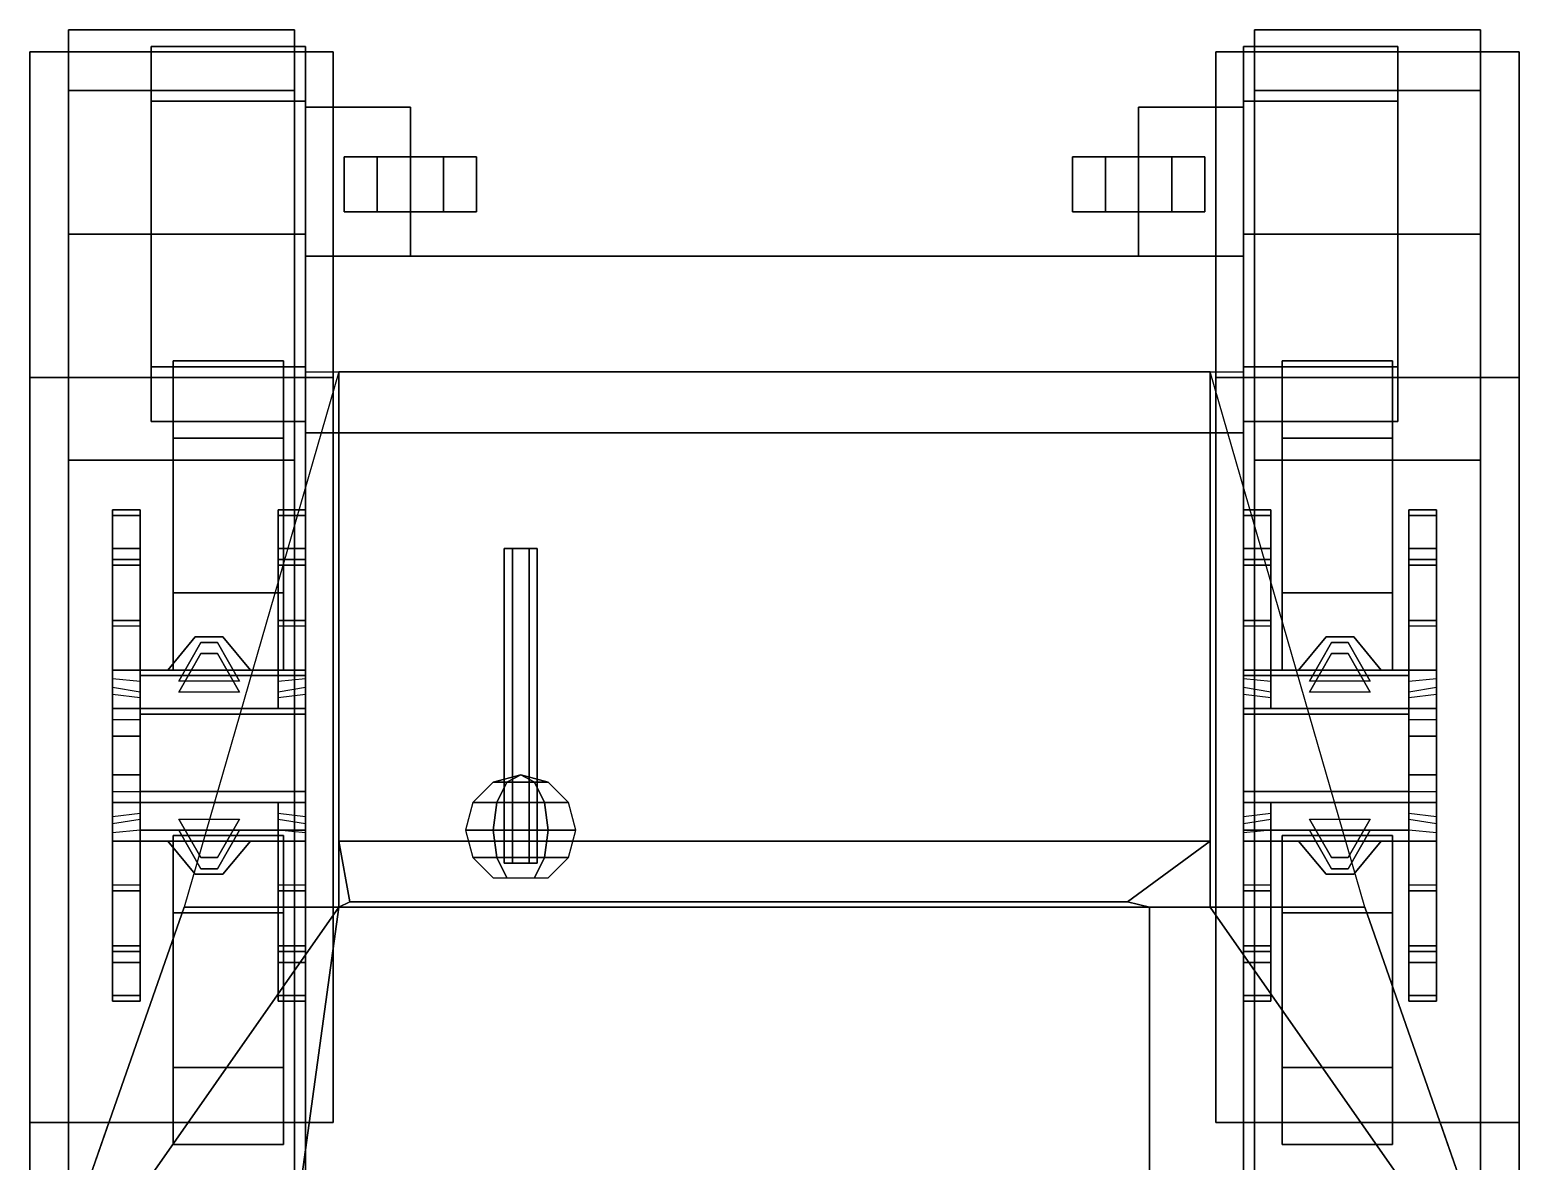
# Model space of a CAD drawing. Header units: millimetres. Extents: x -1.35 to 5, y -3.04 to 2.79.
# Drawn here: x -1.35 to 1.35, y 0.74 to 2.79 of the extents above; entities that cross this region are included whole.
import ezdxf

# ---------------------------------------------------------------- set-up
doc = ezdxf.new("R2010")
doc.units = ezdxf.units.MM
for name, color, linetype in [('mg', 1, 'Continuous'), ('mudguards', 6, 'Continuous'), ('sleeve', 5, 'Continuous'), ('suspension', 5, 'Continuous'), ('tracks', 3, 'Continuous'), ('wheels', 2, 'Continuous')]:
    doc.layers.add(name, color=color, linetype=linetype)

msp = doc.modelspace()

# ---------------------------------------------------------------- linework, layer by layer
for points in [[(-0.66, 2.65, 0.87), (-0.66, 2.65, 0.68), (-0.85, 2.65, 0.68), (-0.85, 2.65, 0.87)], [(-0.85, 2.65, 0.68), (-0.85, 2.38, 0.59), (-0.85, 2.38, 1.04), (-0.85, 2.65, 0.87)], [(-0.66, 2.65, 0.68), (-0.66, 2.38, 0.59), (-0.85, 2.38, 0.59), (-0.85, 2.65, 0.68)], [(-0.85, 2.65, 0.87), (-0.85, 2.38, 1.04), (-0.66, 2.38, 1.04), (-0.66, 2.65, 0.87)], [(-0.66, 2.38, 1.04), (-0.66, 2.38, 0.59), (-0.66, 2.65, 0.68), (-0.66, 2.65, 0.87)], [(0.85, 2.65, 0.87), (0.85, 2.65, 0.68), (0.66, 2.65, 0.68), (0.66, 2.65, 0.87)], [(0.85, 2.65, 0.68), (0.85, 2.38, 0.59), (0.66, 2.38, 0.59), (0.66, 2.65, 0.68)], [(0.66, 2.65, 0.87), (0.66, 2.38, 1.04), (0.85, 2.38, 1.04), (0.85, 2.65, 0.87)], [(0.66, 2.65, 0.68), (0.66, 2.38, 0.59), (0.66, 2.38, 1.04), (0.66, 2.65, 0.87)], [(0.85, 2.38, 1.04), (0.85, 2.38, 0.59), (0.85, 2.65, 0.68), (0.85, 2.65, 0.87)], [(-0.6, 2.56, 0.9861), (-0.72, 2.56, 0.9861), (-0.78, 2.56, 1.09), (-0.54, 2.56, 1.09)], [(-0.78, 2.56, 1.09), (-0.72, 2.56, 0.9861), (-0.72, 2.46, 0.9861), (-0.78, 2.46, 1.09)], [(-0.54, 2.56, 1.09), (-0.78, 2.56, 1.09), (-0.72, 2.56, 1.1939), (-0.6, 2.56, 1.1939)], [(-0.72, 2.56, 1.1939), (-0.78, 2.56, 1.09), (-0.78, 2.46, 1.09), (-0.72, 2.46, 1.1939)], [(-0.72, 2.56, 0.9861), (-0.6, 2.56, 0.9861), (-0.6, 2.46, 0.9861), (-0.72, 2.46, 0.9861)], [(-0.6, 2.56, 1.1939), (-0.72, 2.56, 1.1939), (-0.72, 2.46, 1.1939), (-0.6, 2.46, 1.1939)], [(-0.6, 2.56, 0.9861), (-0.54, 2.56, 1.09), (-0.54, 2.46, 1.09), (-0.6, 2.46, 0.9861)], [(-0.54, 2.56, 1.09), (-0.6, 2.56, 1.1939), (-0.6, 2.46, 1.1939), (-0.54, 2.46, 1.09)], [(0.6, 2.56, 1.1939), (0.54, 2.56, 1.09), (0.54, 2.46, 1.09), (0.6, 2.46, 1.1939)], [(0.54, 2.56, 1.09), (0.6, 2.56, 0.9861), (0.6, 2.46, 0.9861), (0.54, 2.46, 1.09)], [(0.78, 2.56, 1.09), (0.54, 2.56, 1.09), (0.6, 2.56, 1.1939), (0.72, 2.56, 1.1939)], [(0.72, 2.56, 0.9861), (0.6, 2.56, 0.9861), (0.54, 2.56, 1.09), (0.78, 2.56, 1.09)], [(0.72, 2.56, 1.1939), (0.6, 2.56, 1.1939), (0.6, 2.46, 1.1939), (0.72, 2.46, 1.1939)], [(0.6, 2.56, 0.9861), (0.72, 2.56, 0.9861), (0.72, 2.46, 0.9861), (0.6, 2.46, 0.9861)], [(0.78, 2.56, 1.09), (0.72, 2.56, 1.1939), (0.72, 2.46, 1.1939), (0.78, 2.46, 1.09)], [(0.72, 2.56, 0.9861), (0.78, 2.56, 1.09), (0.78, 2.46, 1.09), (0.72, 2.46, 0.9861)], [(-0.54, 2.46, 1.09), (-0.78, 2.46, 1.09), (-0.72, 2.46, 0.9861), (-0.6, 2.46, 0.9861)], [(-0.6, 2.46, 1.1939), (-0.72, 2.46, 1.1939), (-0.78, 2.46, 1.09), (-0.54, 2.46, 1.09)], [(0.72, 2.46, 1.1939), (0.6, 2.46, 1.1939), (0.54, 2.46, 1.09), (0.78, 2.46, 1.09)], [(0.78, 2.46, 1.09), (0.54, 2.46, 1.09), (0.6, 2.46, 0.9861), (0.72, 2.46, 0.9861)], [(-0.85, 2.06, 0.48), (-0.85, -2.3, 0.48), (-0.85, -2.75, 0.59), (-0.85, 2.38, 0.59)], [(0.85, 2.38, 0.59), (0.85, 2.06, 0.48), (-0.85, 2.06, 0.48), (-0.85, 2.38, 0.59)], [(-0.85, 2.38, 0.59), (-0.85, -2.75, 0.59), (-0.85, -2.75, 1.04), (-0.85, 2.38, 1.04)], [(-0.85, 2.38, 1.04), (-0.85, -2.75, 1.04), (-0.85, -2.75, 1.18), (-0.85, 2.17, 1.18)], [(0.85, 2.17, 1.18), (0.85, 2.38, 1.04), (-0.85, 2.38, 1.04), (-0.85, 2.17, 1.18)], [(0.66, 2.38, 1.04), (0.66, 2.38, 0.59), (-0.66, 2.38, 0.59), (-0.66, 2.38, 1.04)], [(0.85, -2.75, 0.59), (0.85, -2.3, 0.48), (0.85, 2.06, 0.48), (0.85, 2.38, 0.59)], [(0.85, -2.75, 1.04), (0.85, -2.75, 0.59), (0.85, 2.38, 0.59), (0.85, 2.38, 1.04)], [(0.85, -2.75, 1.18), (0.85, -2.75, 1.04), (0.85, 2.38, 1.04), (0.85, 2.17, 1.18)], [(-0.79, 2.17, 1.18), (-1.07, 1.2, 1.18), (-0.79, 1.2, 1.74), (-0.79, 1.32, 1.74)], [(0.79, 1.32, 1.74), (0.79, 2.17, 1.18), (-0.79, 2.17, 1.18), (-0.79, 1.32, 1.74)], [(0.79, 1.2, 1.74), (1.07, 1.2, 1.18), (0.79, 2.17, 1.18), (0.79, 1.32, 1.74)], [(-1.35, 2.16, 1.18), (-1.35, 0.81, 1.18), (-1.35, 0.81, 1.41), (-1.35, 2.16, 1.41)], [(-1.35, 2.16, 1.41), (-1.35, 0.81, 1.41), (-0.8, 0.81, 1.41), (-0.8, 2.16, 1.41)], [(-0.8, 2.16, 1.41), (-0.8, 2.16, 1.18), (-1.35, 2.16, 1.18), (-1.35, 2.16, 1.41)], [(-0.8, 2.16, 1.18), (-0.8, 0.81, 1.18), (-1.35, 0.81, 1.18), (-1.35, 2.16, 1.18)], [(-0.8, 0.81, 1.41), (-0.8, 0.81, 1.18), (-0.8, 2.16, 1.18), (-0.8, 2.16, 1.41)], [(1.35, 2.16, 1.41), (1.35, 2.16, 1.18), (0.8, 2.16, 1.18), (0.8, 2.16, 1.41)], [(0.8, 2.16, 1.18), (0.8, 0.81, 1.18), (0.8, 0.81, 1.41), (0.8, 2.16, 1.41)], [(1.35, 2.16, 1.18), (1.35, 0.81, 1.18), (0.8, 0.81, 1.18), (0.8, 2.16, 1.18)], [(0.8, 2.16, 1.41), (0.8, 0.81, 1.41), (1.35, 0.81, 1.41), (1.35, 2.16, 1.41)], [(1.35, 0.81, 1.41), (1.35, 0.81, 1.18), (1.35, 2.16, 1.18), (1.35, 2.16, 1.41)], [(0.85, 2.06, 0.48), (0.85, -2.3, 0.48), (-0.85, -2.3, 0.48), (-0.85, 2.06, 0.48)], [(-0.79, 1.32, 1.74), (-0.79, 1.2, 1.74), (-0.79, 1.2, 1.84), (-0.77, 1.21, 1.84)], [(0.64, 1.21, 1.84), (0.79, 1.32, 1.74), (-0.79, 1.32, 1.74), (-0.77, 1.21, 1.84)], [(0.68, 1.2, 1.84), (0.79, 1.2, 1.74), (0.79, 1.32, 1.74), (0.64, 1.21, 1.84)], [(-1.07, 1.2, 1.18), (-1.35, 0.4, 1.18), (-1.35, 0.4, 1.74), (-0.79, 1.2, 1.74)], [(1.07, 1.2, 1.18), (1.35, 0.4, 1.18), (-1.35, 0.4, 1.18), (-1.07, 1.2, 1.18)], [(-0.79, 1.2, 1.74), (-1.35, 0.4, 1.74), (-0.9, 0.4, 1.84), (-0.79, 1.2, 1.84)], [(-0.79, 1.2, 1.84), (-0.9, 0.4, 1.84), (0.68, 0.4, 1.84), (0.68, 1.2, 1.84)], [(-0.77, 1.21, 1.84), (-0.79, 1.2, 1.84), (0.68, 1.2, 1.84), (0.64, 1.21, 1.84)], [(0.68, 0.4, 1.84), (1.35, 0.4, 1.74), (0.79, 1.2, 1.74), (0.68, 1.2, 1.84)], [(1.35, 0.4, 1.74), (1.35, 0.4, 1.18), (1.07, 1.2, 1.18), (0.79, 1.2, 1.74)], [(-1.35, 0.81, 1.41), (-1.35, 0.81, 1.18), (-0.8, 0.81, 1.18), (-0.8, 0.81, 1.41)], [(0.8, 0.81, 1.41), (0.8, 0.81, 1.18), (1.35, 0.81, 1.18), (1.35, 0.81, 1.41)]]:
    msp.add_3dface(points)
at = {"layer": 'mg'}
for points in [[(-0.475, 1.85, 1.706), (-0.49, 1.85, 1.68), (-0.49, 1.28, 1.68), (-0.475, 1.28, 1.706)], [(-0.49, 1.85, 1.68), (-0.475, 1.85, 1.654), (-0.475, 1.28, 1.654), (-0.49, 1.28, 1.68)], [(-0.43, 1.85, 1.68), (-0.49, 1.85, 1.68), (-0.475, 1.85, 1.706), (-0.445, 1.85, 1.706)], [(-0.445, 1.85, 1.654), (-0.475, 1.85, 1.654), (-0.49, 1.85, 1.68), (-0.43, 1.85, 1.68)], [(-0.445, 1.85, 1.706), (-0.475, 1.85, 1.706), (-0.475, 1.28, 1.706), (-0.445, 1.28, 1.706)], [(-0.475, 1.85, 1.654), (-0.445, 1.85, 1.654), (-0.445, 1.28, 1.654), (-0.475, 1.28, 1.654)], [(-0.43, 1.85, 1.68), (-0.445, 1.85, 1.706), (-0.445, 1.28, 1.706), (-0.43, 1.28, 1.68)], [(-0.445, 1.85, 1.654), (-0.43, 1.85, 1.68), (-0.43, 1.28, 1.68), (-0.445, 1.28, 1.654)]]:
    msp.add_3dface(points, dxfattribs=at)
at = {"layer": 'mudguards'}
for points in [[(-0.8, 2.16, 1.41), (-0.8, 2.75, 1.06), (-1.35, 2.75, 1.06), (-1.35, 2.16, 1.41)], [(-0.8, 2.75, 1.06), (-0.8, 2.16, 1.41), (-1.35, 2.16, 1.41), (-1.35, 2.75, 1.06)], [(-1.35, 2.16, 1.41), (-1.35, 2.75, 1.06), (-1.35, 2.7, 1.01), (-1.35, 2.16, 1.18)], [(-1.35, 2.75, 1.06), (-1.35, 2.16, 1.41), (-1.35, 2.16, 1.18), (-1.35, 2.7, 1.01)], [(-0.8, 2.16, 1.41), (-0.8, 2.75, 1.06), (-0.8, 2.65, 0.87), (-0.8, 2.16, 1.18)], [(-0.8, 2.75, 1.06), (-0.8, 2.16, 1.41), (-0.8, 2.16, 1.18), (-0.8, 2.65, 0.87)], [(0.8, 2.16, 1.41), (0.8, 2.75, 1.06), (0.8, 2.65, 0.87), (0.8, 2.16, 1.18)], [(0.8, 2.75, 1.06), (0.8, 2.16, 1.41), (0.8, 2.16, 1.18), (0.8, 2.65, 0.87)], [(0.8, 2.16, 1.41), (0.8, 2.75, 1.06), (1.35, 2.75, 1.06), (1.35, 2.16, 1.41)], [(0.8, 2.75, 1.06), (0.8, 2.16, 1.41), (1.35, 2.16, 1.41), (1.35, 2.75, 1.06)], [(1.35, 2.16, 1.41), (1.35, 2.75, 1.06), (1.35, 2.7, 1.01), (1.35, 2.16, 1.18)], [(1.35, 2.75, 1.06), (1.35, 2.16, 1.41), (1.35, 2.16, 1.18), (1.35, 2.7, 1.01)], [(-1.294, 0.56, 1.18), (-1.2065, 0.81, 1.18), (-1.35, 0.81, 1.18), (-1.35, 0.56, 1.18)], [(-1.2065, 0.81, 1.18), (-1.294, 0.56, 1.18), (-1.35, 0.56, 1.18), (-1.35, 0.81, 1.18)], [(1.294, 0.56, 1.18), (1.2065, 0.81, 1.18), (1.35, 0.81, 1.18), (1.35, 0.56, 1.18)], [(1.2065, 0.81, 1.18), (1.294, 0.56, 1.18), (1.35, 0.56, 1.18), (1.35, 0.81, 1.18)]]:
    msp.add_3dface(points, dxfattribs=at)
at = {"layer": 'sleeve'}
for points in [[(-0.51, 1.4266, 1.68), (-0.46, 1.44, 1.68), (-0.46, 1.44, 1.68), (-0.485, 1.4266, 1.6367)], [(-0.485, 1.4266, 1.7233), (-0.46, 1.44, 1.68), (-0.46, 1.44, 1.68), (-0.51, 1.4266, 1.68)], [(-0.485, 1.4266, 1.6367), (-0.46, 1.44, 1.68), (-0.46, 1.44, 1.68), (-0.435, 1.4266, 1.6367)], [(-0.435, 1.4266, 1.7233), (-0.46, 1.44, 1.68), (-0.46, 1.44, 1.68), (-0.485, 1.4266, 1.7233)], [(-0.435, 1.4266, 1.6367), (-0.46, 1.44, 1.68), (-0.46, 1.44, 1.68), (-0.41, 1.4266, 1.68)], [(-0.41, 1.4266, 1.68), (-0.46, 1.44, 1.68), (-0.46, 1.44, 1.68), (-0.435, 1.4266, 1.7233)], [(-0.5466, 1.39, 1.68), (-0.51, 1.4266, 1.68), (-0.485, 1.4266, 1.6367), (-0.5033, 1.39, 1.605)], [(-0.5033, 1.39, 1.755), (-0.485, 1.4266, 1.7233), (-0.51, 1.4266, 1.68), (-0.5466, 1.39, 1.68)], [(-0.5033, 1.39, 1.605), (-0.485, 1.4266, 1.6367), (-0.435, 1.4266, 1.6367), (-0.4167, 1.39, 1.605)], [(-0.4167, 1.39, 1.755), (-0.435, 1.4266, 1.7233), (-0.485, 1.4266, 1.7233), (-0.5033, 1.39, 1.755)], [(-0.4167, 1.39, 1.605), (-0.435, 1.4266, 1.6367), (-0.41, 1.4266, 1.68), (-0.3734, 1.39, 1.68)], [(-0.3734, 1.39, 1.68), (-0.41, 1.4266, 1.68), (-0.435, 1.4266, 1.7233), (-0.4167, 1.39, 1.755)], [(-0.51, 1.34, 1.7666), (-0.5033, 1.39, 1.755), (-0.5466, 1.39, 1.68), (-0.56, 1.34, 1.68)], [(-0.41, 1.34, 1.7666), (-0.4167, 1.39, 1.755), (-0.5033, 1.39, 1.755), (-0.51, 1.34, 1.7666)], [(-0.36, 1.34, 1.68), (-0.3734, 1.39, 1.68), (-0.4167, 1.39, 1.755), (-0.41, 1.34, 1.7666)], [(-0.5033, 1.29, 1.755), (-0.51, 1.34, 1.7666), (-0.56, 1.34, 1.68), (-0.5466, 1.29, 1.68)], [(-0.4167, 1.29, 1.755), (-0.41, 1.34, 1.7666), (-0.51, 1.34, 1.7666), (-0.5033, 1.29, 1.755)], [(-0.3734, 1.29, 1.68), (-0.36, 1.34, 1.68), (-0.41, 1.34, 1.7666), (-0.4167, 1.29, 1.755)], [(-0.485, 1.2534, 1.7233), (-0.5033, 1.29, 1.755), (-0.5466, 1.29, 1.68), (-0.51, 1.2534, 1.68)], [(-0.435, 1.2534, 1.7233), (-0.4167, 1.29, 1.755), (-0.5033, 1.29, 1.755), (-0.485, 1.2534, 1.7233)], [(-0.41, 1.2534, 1.68), (-0.3734, 1.29, 1.68), (-0.4167, 1.29, 1.755), (-0.435, 1.2534, 1.7233)]]:
    msp.add_3dface(points, dxfattribs=at)
at = {"layer": 'suspension'}
for points in [[(-1.2, 1.91, 0.28), (-1.2, 1.56, 0.37), (-1.2, 1.5862, 0.4784), (-1.2, 1.92, 0.39)], [(-1.15, 1.92, 0.39), (-1.15, 1.91, 0.28), (-1.2, 1.91, 0.28), (-1.2, 1.92, 0.39)], [(-1.2, 1.92, 0.39), (-1.2, 1.5862, 0.4784), (-1.15, 1.58, 0.48), (-1.15, 1.92, 0.39)], [(-1.15, 1.58, 0.48), (-1.15, 1.56, 0.37), (-1.15, 1.91, 0.28), (-1.15, 1.92, 0.39)], [(-0.85, 1.92, 0.39), (-0.85, 1.91, 0.28), (-0.9, 1.91, 0.28), (-0.9, 1.92, 0.39)], [(-0.9, 1.91, 0.28), (-0.9, 1.56, 0.37), (-0.9, 1.58, 0.48), (-0.9, 1.92, 0.39)], [(-0.9, 1.92, 0.39), (-0.9, 1.58, 0.48), (-0.85, 1.5862, 0.4784), (-0.85, 1.92, 0.39)], [(-0.85, 1.5862, 0.4784), (-0.85, 1.56, 0.37), (-0.85, 1.91, 0.28), (-0.85, 1.92, 0.39)], [(0.9, 1.92, 0.39), (0.9, 1.91, 0.28), (0.85, 1.91, 0.28), (0.85, 1.92, 0.39)], [(0.85, 1.91, 0.28), (0.85, 1.56, 0.37), (0.85, 1.5862, 0.4784), (0.85, 1.92, 0.39)], [(0.85, 1.92, 0.39), (0.85, 1.5862, 0.4784), (0.9, 1.58, 0.48), (0.9, 1.92, 0.39)], [(0.9, 1.58, 0.48), (0.9, 1.56, 0.37), (0.9, 1.91, 0.28), (0.9, 1.92, 0.39)], [(1.15, 1.91, 0.28), (1.15, 1.56, 0.37), (1.15, 1.58, 0.48), (1.15, 1.92, 0.39)], [(1.2, 1.92, 0.39), (1.2, 1.91, 0.28), (1.15, 1.91, 0.28), (1.15, 1.92, 0.39)], [(1.15, 1.92, 0.39), (1.15, 1.58, 0.48), (1.2, 1.5862, 0.4784), (1.2, 1.92, 0.39)], [(1.2, 1.5862, 0.4784), (1.2, 1.56, 0.37), (1.2, 1.91, 0.28), (1.2, 1.92, 0.39)], [(-1.15, 1.91, 0.28), (-1.15, 1.56, 0.37), (-1.2, 1.56, 0.37), (-1.2, 1.91, 0.28)], [(-0.85, 1.91, 0.28), (-0.85, 1.56, 0.37), (-0.9, 1.56, 0.37), (-0.9, 1.91, 0.28)], [(0.9, 1.91, 0.28), (0.9, 1.56, 0.37), (0.85, 1.56, 0.37), (0.85, 1.91, 0.28)], [(1.2, 1.91, 0.28), (1.2, 1.56, 0.37), (1.15, 1.56, 0.37), (1.15, 1.91, 0.28)], [(-1.15, 1.85, 0.46), (-1.15, 1.85, 0.4), (-1.2, 1.85, 0.4), (-1.2, 1.85, 0.46)], [(-1.2, 1.85, 0.4), (-1.2, 1.71, 0.44), (-1.2, 1.72, 0.5), (-1.2, 1.85, 0.46)], [(-1.2, 1.85, 0.46), (-1.2, 1.72, 0.5), (-1.15, 1.72, 0.5), (-1.15, 1.85, 0.46)], [(-1.15, 1.72, 0.5), (-1.15, 1.71, 0.44), (-1.15, 1.85, 0.4), (-1.15, 1.85, 0.46)], [(-0.9, 1.85, 0.46), (-0.9, 1.72, 0.5), (-0.85, 1.72, 0.5), (-0.85, 1.85, 0.46)], [(-0.9, 1.85, 0.4), (-0.9, 1.71, 0.44), (-0.9, 1.72, 0.5), (-0.9, 1.85, 0.46)], [(-0.85, 1.85, 0.46), (-0.85, 1.85, 0.4), (-0.9, 1.85, 0.4), (-0.9, 1.85, 0.46)], [(-0.85, 1.72, 0.5), (-0.85, 1.71, 0.44), (-0.85, 1.85, 0.4), (-0.85, 1.85, 0.46)], [(0.85, 1.85, 0.46), (0.85, 1.72, 0.5), (0.9, 1.72, 0.5), (0.9, 1.85, 0.46)], [(0.85, 1.85, 0.4), (0.85, 1.71, 0.44), (0.85, 1.72, 0.5), (0.85, 1.85, 0.46)], [(0.9, 1.85, 0.46), (0.9, 1.85, 0.4), (0.85, 1.85, 0.4), (0.85, 1.85, 0.46)], [(0.9, 1.72, 0.5), (0.9, 1.71, 0.44), (0.9, 1.85, 0.4), (0.9, 1.85, 0.46)], [(1.15, 1.85, 0.4), (1.15, 1.71, 0.44), (1.15, 1.72, 0.5), (1.15, 1.85, 0.46)], [(1.2, 1.85, 0.46), (1.2, 1.85, 0.4), (1.15, 1.85, 0.4), (1.15, 1.85, 0.46)], [(1.15, 1.85, 0.46), (1.15, 1.72, 0.5), (1.2, 1.72, 0.5), (1.2, 1.85, 0.46)], [(1.2, 1.72, 0.5), (1.2, 1.71, 0.44), (1.2, 1.85, 0.4), (1.2, 1.85, 0.46)], [(-1.2, 1.83, 0.46), (-1.2, 1.5981, 0.5277), (-1.2, 1.6149, 0.5976), (-1.2, 1.82, 0.5)], [(-1.15, 1.83, 0.46), (-1.15, 1.59, 0.53), (-1.2, 1.5981, 0.5277), (-1.2, 1.83, 0.46)], [(-1.15, 1.82, 0.5), (-1.15, 1.83, 0.46), (-1.2, 1.83, 0.46), (-1.2, 1.82, 0.5)], [(-1.2, 1.82, 0.5), (-1.2, 1.6149, 0.5976), (-1.15, 1.61, 0.6), (-1.15, 1.82, 0.5)], [(-1.15, 1.61, 0.6), (-1.15, 1.59, 0.53), (-1.15, 1.83, 0.46), (-1.15, 1.82, 0.5)], [(-0.85, 1.83, 0.46), (-0.85, 1.5981, 0.5277), (-0.9, 1.59, 0.53), (-0.9, 1.83, 0.46)], [(-0.85, 1.82, 0.5), (-0.85, 1.83, 0.46), (-0.9, 1.83, 0.46), (-0.9, 1.82, 0.5)], [(-0.9, 1.83, 0.46), (-0.9, 1.59, 0.53), (-0.9, 1.61, 0.6), (-0.9, 1.82, 0.5)], [(-0.9, 1.82, 0.5), (-0.9, 1.61, 0.6), (-0.85, 1.6149, 0.5976), (-0.85, 1.82, 0.5)], [(-0.85, 1.6149, 0.5976), (-0.85, 1.5981, 0.5277), (-0.85, 1.83, 0.46), (-0.85, 1.82, 0.5)], [(0.9, 1.82, 0.5), (0.9, 1.83, 0.46), (0.85, 1.83, 0.46), (0.85, 1.82, 0.5)], [(0.9, 1.83, 0.46), (0.9, 1.59, 0.53), (0.85, 1.5981, 0.5277), (0.85, 1.83, 0.46)], [(0.85, 1.83, 0.46), (0.85, 1.5981, 0.5277), (0.85, 1.6149, 0.5976), (0.85, 1.82, 0.5)], [(0.85, 1.82, 0.5), (0.85, 1.6149, 0.5976), (0.9, 1.61, 0.6), (0.9, 1.82, 0.5)], [(0.9, 1.61, 0.6), (0.9, 1.59, 0.53), (0.9, 1.83, 0.46), (0.9, 1.82, 0.5)], [(1.15, 1.83, 0.46), (1.15, 1.59, 0.53), (1.15, 1.61, 0.6), (1.15, 1.82, 0.5)], [(1.2, 1.82, 0.5), (1.2, 1.83, 0.46), (1.15, 1.83, 0.46), (1.15, 1.82, 0.5)], [(1.2, 1.83, 0.46), (1.2, 1.5981, 0.5277), (1.15, 1.59, 0.53), (1.15, 1.83, 0.46)], [(1.15, 1.82, 0.5), (1.15, 1.61, 0.6), (1.2, 1.6149, 0.5976), (1.2, 1.82, 0.5)], [(1.2, 1.6149, 0.5976), (1.2, 1.5981, 0.5277), (1.2, 1.83, 0.46), (1.2, 1.82, 0.5)], [(-1.2, 1.72, 0.5), (-1.2, 1.71, 0.44), (-1.15, 1.71, 0.44), (-1.15, 1.72, 0.5)], [(-0.9, 1.72, 0.5), (-0.9, 1.71, 0.44), (-0.85, 1.71, 0.44), (-0.85, 1.72, 0.5)], [(0.85, 1.72, 0.5), (0.85, 1.71, 0.44), (0.9, 1.71, 0.44), (0.9, 1.72, 0.5)], [(1.15, 1.72, 0.5), (1.15, 1.71, 0.44), (1.2, 1.71, 0.44), (1.2, 1.72, 0.5)], [(-1.05, 1.69, 0.67), (-1.1, 1.63, 0.67), (-1.1, 1.63, 0.76), (-1.05, 1.69, 0.76)], [(-1, 1.69, 0.67), (-0.95, 1.63, 0.67), (-1.1, 1.63, 0.67), (-1.05, 1.69, 0.67)], [(-1.05, 1.69, 0.76), (-1.1, 1.63, 0.76), (-0.95, 1.63, 0.76), (-1, 1.69, 0.76)], [(-1.01, 1.68, 0.61), (-0.97, 1.61, 0.61), (-1.08, 1.61, 0.61), (-1.04, 1.68, 0.61)], [(-1.04, 1.68, 0.61), (-1.08, 1.61, 0.61), (-1.08, 1.61, 0.67), (-1.04, 1.68, 0.67)], [(-1, 1.69, 0.76), (-1, 1.69, 0.67), (-1.05, 1.69, 0.67), (-1.05, 1.69, 0.76)], [(-1.01, 1.68, 0.67), (-1.01, 1.68, 0.61), (-1.04, 1.68, 0.61), (-1.04, 1.68, 0.67)], [(-0.97, 1.61, 0.67), (-0.97, 1.61, 0.61), (-1.01, 1.68, 0.61), (-1.01, 1.68, 0.67)], [(-0.95, 1.63, 0.76), (-0.95, 1.63, 0.67), (-1, 1.69, 0.67), (-1, 1.69, 0.76)], [(1, 1.69, 0.67), (0.95, 1.63, 0.67), (0.95, 1.63, 0.76), (1, 1.69, 0.76)], [(1, 1.69, 0.76), (0.95, 1.63, 0.76), (1.1, 1.63, 0.76), (1.05, 1.69, 0.76)], [(1.05, 1.69, 0.67), (1.1, 1.63, 0.67), (0.95, 1.63, 0.67), (1, 1.69, 0.67)], [(1.01, 1.68, 0.61), (0.97, 1.61, 0.61), (0.97, 1.61, 0.67), (1.01, 1.68, 0.67)], [(1.04, 1.68, 0.61), (1.08, 1.61, 0.61), (0.97, 1.61, 0.61), (1.01, 1.68, 0.61)], [(1.05, 1.69, 0.76), (1.05, 1.69, 0.67), (1, 1.69, 0.67), (1, 1.69, 0.76)], [(1.04, 1.68, 0.67), (1.04, 1.68, 0.61), (1.01, 1.68, 0.61), (1.01, 1.68, 0.67)], [(1.08, 1.61, 0.67), (1.08, 1.61, 0.61), (1.04, 1.68, 0.61), (1.04, 1.68, 0.67)], [(1.1, 1.63, 0.76), (1.1, 1.63, 0.67), (1.05, 1.69, 0.67), (1.05, 1.69, 0.76)], [(-1.01, 1.66, 0.54), (-0.97, 1.59, 0.54), (-1.08, 1.59, 0.54), (-1.04, 1.66, 0.54)], [(-1.04, 1.66, 0.54), (-1.08, 1.59, 0.54), (-1.08, 1.59, 0.61), (-1.04, 1.66, 0.61)], [(-1.01, 1.66, 0.61), (-1.01, 1.66, 0.54), (-1.04, 1.66, 0.54), (-1.04, 1.66, 0.61)], [(-0.97, 1.59, 0.61), (-0.97, 1.59, 0.54), (-1.01, 1.66, 0.54), (-1.01, 1.66, 0.61)], [(1.01, 1.66, 0.54), (0.97, 1.59, 0.54), (0.97, 1.59, 0.61), (1.01, 1.66, 0.61)], [(1.04, 1.66, 0.54), (1.08, 1.59, 0.54), (0.97, 1.59, 0.54), (1.01, 1.66, 0.54)], [(1.04, 1.66, 0.61), (1.04, 1.66, 0.54), (1.01, 1.66, 0.54), (1.01, 1.66, 0.61)], [(1.08, 1.59, 0.61), (1.08, 1.59, 0.54), (1.04, 1.66, 0.54), (1.04, 1.66, 0.61)], [(-1.2, 1.63, 0.66), (-1.2, 1.32, 0.66), (-1.2, 1.32, 0.77), (-1.2, 1.63, 0.77)], [(-0.85, 1.63, 0.77), (-0.85, 1.63, 0.66), (-1.2, 1.63, 0.66), (-1.2, 1.63, 0.77)], [(-1.2, 1.56, 0.37), (-1.2, 1.39, 0.37), (-1.2, 1.32, 0.66), (-1.2, 1.63, 0.66)], [(-0.85, 1.63, 0.66), (-0.85, 1.56, 0.37), (-1.2, 1.56, 0.37), (-1.2, 1.63, 0.66)], [(-1.2, 1.63, 0.77), (-1.2, 1.32, 0.77), (-0.85, 1.32, 0.77), (-0.85, 1.63, 0.77)], [(-0.85, 1.32, 0.77), (-0.85, 1.32, 0.66), (-0.85, 1.63, 0.66), (-0.85, 1.63, 0.77)], [(-0.85, 1.32, 0.66), (-0.85, 1.39, 0.37), (-0.85, 1.56, 0.37), (-0.85, 1.63, 0.66)], [(0.85, 1.56, 0.37), (0.85, 1.39, 0.37), (0.85, 1.32, 0.66), (0.85, 1.63, 0.66)], [(1.2, 1.63, 0.66), (1.2, 1.56, 0.37), (0.85, 1.56, 0.37), (0.85, 1.63, 0.66)], [(0.85, 1.63, 0.77), (0.85, 1.32, 0.77), (1.2, 1.32, 0.77), (1.2, 1.63, 0.77)], [(0.85, 1.63, 0.66), (0.85, 1.32, 0.66), (0.85, 1.32, 0.77), (0.85, 1.63, 0.77)], [(1.2, 1.63, 0.77), (1.2, 1.63, 0.66), (0.85, 1.63, 0.66), (0.85, 1.63, 0.77)], [(1.2, 1.32, 0.66), (1.2, 1.39, 0.37), (1.2, 1.56, 0.37), (1.2, 1.63, 0.66)], [(1.2, 1.32, 0.77), (1.2, 1.32, 0.66), (1.2, 1.63, 0.66), (1.2, 1.63, 0.77)], [(-0.85, 1.56, 0.37), (-0.85, 1.39, 0.37), (-1.2, 1.39, 0.37), (-1.2, 1.56, 0.37)], [(-1.15, 1.51, 0.93), (-1.15, 1.54, 0.77), (-1.2, 1.54, 0.77), (-1.2, 1.51, 0.93)], [(-1.2, 1.54, 0.77), (-1.2, 1.41, 0.77), (-1.2, 1.44, 0.93), (-1.2, 1.51, 0.93)], [(-1.15, 1.44, 0.93), (-1.15, 1.41, 0.77), (-1.15, 1.54, 0.77), (-1.15, 1.51, 0.93)], [(1.2, 1.56, 0.37), (1.2, 1.39, 0.37), (0.85, 1.39, 0.37), (0.85, 1.56, 0.37)], [(1.15, 1.54, 0.77), (1.15, 1.41, 0.77), (1.15, 1.44, 0.93), (1.15, 1.51, 0.93)], [(1.2, 1.51, 0.93), (1.2, 1.54, 0.77), (1.15, 1.54, 0.77), (1.15, 1.51, 0.93)], [(1.2, 1.44, 0.93), (1.2, 1.41, 0.77), (1.2, 1.54, 0.77), (1.2, 1.51, 0.93)], [(-1.2, 1.51, 0.93), (-1.2, 1.44, 0.93), (-1.15, 1.44, 0.93), (-1.15, 1.51, 0.93)], [(1.15, 1.51, 0.93), (1.15, 1.44, 0.93), (1.2, 1.44, 0.93), (1.2, 1.51, 0.93)], [(-1.2, 1.44, 0.93), (-1.2, 1.41, 0.77), (-1.15, 1.41, 0.77), (-1.15, 1.44, 0.93)], [(1.15, 1.44, 0.93), (1.15, 1.41, 0.77), (1.2, 1.41, 0.77), (1.2, 1.44, 0.93)], [(-1.2, 1.3638, 0.4784), (-1.2, 1.39, 0.37), (-1.2, 1.04, 0.28), (-1.2, 1.03, 0.39)], [(-1.2, 1.04, 0.28), (-1.2, 1.39, 0.37), (-1.15, 1.39, 0.37), (-1.15, 1.04, 0.28)], [(-1.2, 1.32, 0.66), (-1.2, 1.39, 0.37), (-0.85, 1.39, 0.37), (-0.85, 1.32, 0.66)], [(-1.15, 1.04, 0.28), (-1.15, 1.39, 0.37), (-1.15, 1.37, 0.48), (-1.15, 1.03, 0.39)], [(-0.9, 1.04, 0.28), (-0.9, 1.39, 0.37), (-0.85, 1.39, 0.37), (-0.85, 1.04, 0.28)], [(-0.9, 1.37, 0.48), (-0.9, 1.39, 0.37), (-0.9, 1.04, 0.28), (-0.9, 1.03, 0.39)], [(-0.85, 1.04, 0.28), (-0.85, 1.39, 0.37), (-0.85, 1.3638, 0.4784), (-0.85, 1.03, 0.39)], [(0.85, 1.32, 0.66), (0.85, 1.39, 0.37), (1.2, 1.39, 0.37), (1.2, 1.32, 0.66)], [(0.85, 1.3638, 0.4784), (0.85, 1.39, 0.37), (0.85, 1.04, 0.28), (0.85, 1.03, 0.39)], [(0.85, 1.04, 0.28), (0.85, 1.39, 0.37), (0.9, 1.39, 0.37), (0.9, 1.04, 0.28)], [(0.9, 1.04, 0.28), (0.9, 1.39, 0.37), (0.9, 1.37, 0.48), (0.9, 1.03, 0.39)], [(1.15, 1.04, 0.28), (1.15, 1.39, 0.37), (1.2, 1.39, 0.37), (1.2, 1.04, 0.28)], [(1.15, 1.37, 0.48), (1.15, 1.39, 0.37), (1.15, 1.04, 0.28), (1.15, 1.03, 0.39)], [(1.2, 1.04, 0.28), (1.2, 1.39, 0.37), (1.2, 1.3638, 0.4784), (1.2, 1.03, 0.39)], [(-1.15, 1.03, 0.39), (-1.15, 1.37, 0.48), (-1.2, 1.3638, 0.4784), (-1.2, 1.03, 0.39)], [(-1.2, 1.12, 0.46), (-1.2, 1.3519, 0.5277), (-1.15, 1.36, 0.53), (-1.15, 1.12, 0.46)], [(-1.2, 1.3351, 0.5976), (-1.2, 1.3519, 0.5277), (-1.2, 1.12, 0.46), (-1.2, 1.13, 0.5)], [(-1.15, 1.12, 0.46), (-1.15, 1.36, 0.53), (-1.15, 1.34, 0.6), (-1.15, 1.13, 0.5)], [(-1.04, 1.29, 0.54), (-1.08, 1.36, 0.54), (-0.97, 1.36, 0.54), (-1.01, 1.29, 0.54)], [(-1.08, 1.36, 0.61), (-1.08, 1.36, 0.54), (-1.04, 1.29, 0.54), (-1.04, 1.29, 0.61)], [(-1.01, 1.29, 0.54), (-0.97, 1.36, 0.54), (-0.97, 1.36, 0.61), (-1.01, 1.29, 0.61)], [(-0.85, 1.03, 0.39), (-0.85, 1.3638, 0.4784), (-0.9, 1.37, 0.48), (-0.9, 1.03, 0.39)], [(-0.9, 1.12, 0.46), (-0.9, 1.36, 0.53), (-0.85, 1.3519, 0.5277), (-0.85, 1.12, 0.46)], [(-0.9, 1.34, 0.6), (-0.9, 1.36, 0.53), (-0.9, 1.12, 0.46), (-0.9, 1.13, 0.5)], [(-0.85, 1.12, 0.46), (-0.85, 1.3519, 0.5277), (-0.85, 1.3351, 0.5976), (-0.85, 1.13, 0.5)], [(0.9, 1.03, 0.39), (0.9, 1.37, 0.48), (0.85, 1.3638, 0.4784), (0.85, 1.03, 0.39)], [(0.85, 1.12, 0.46), (0.85, 1.3519, 0.5277), (0.9, 1.36, 0.53), (0.9, 1.12, 0.46)], [(0.85, 1.3351, 0.5976), (0.85, 1.3519, 0.5277), (0.85, 1.12, 0.46), (0.85, 1.13, 0.5)], [(0.9, 1.12, 0.46), (0.9, 1.36, 0.53), (0.9, 1.34, 0.6), (0.9, 1.13, 0.5)], [(1.01, 1.29, 0.54), (0.97, 1.36, 0.54), (1.08, 1.36, 0.54), (1.04, 1.29, 0.54)], [(0.97, 1.36, 0.61), (0.97, 1.36, 0.54), (1.01, 1.29, 0.54), (1.01, 1.29, 0.61)], [(1.04, 1.29, 0.54), (1.08, 1.36, 0.54), (1.08, 1.36, 0.61), (1.04, 1.29, 0.61)], [(1.2, 1.03, 0.39), (1.2, 1.3638, 0.4784), (1.15, 1.37, 0.48), (1.15, 1.03, 0.39)], [(1.15, 1.12, 0.46), (1.15, 1.36, 0.53), (1.2, 1.3519, 0.5277), (1.2, 1.12, 0.46)], [(1.15, 1.34, 0.6), (1.15, 1.36, 0.53), (1.15, 1.12, 0.46), (1.15, 1.13, 0.5)], [(1.2, 1.12, 0.46), (1.2, 1.3519, 0.5277), (1.2, 1.3351, 0.5976), (1.2, 1.13, 0.5)], [(-1.15, 1.13, 0.5), (-1.15, 1.34, 0.6), (-1.2, 1.3351, 0.5976), (-1.2, 1.13, 0.5)], [(-1.04, 1.27, 0.61), (-1.08, 1.34, 0.61), (-0.97, 1.34, 0.61), (-1.01, 1.27, 0.61)], [(-1.08, 1.34, 0.67), (-1.08, 1.34, 0.61), (-1.04, 1.27, 0.61), (-1.04, 1.27, 0.67)], [(-1.01, 1.27, 0.61), (-0.97, 1.34, 0.61), (-0.97, 1.34, 0.67), (-1.01, 1.27, 0.67)], [(-0.85, 1.13, 0.5), (-0.85, 1.3351, 0.5976), (-0.9, 1.34, 0.6), (-0.9, 1.13, 0.5)], [(0.9, 1.13, 0.5), (0.9, 1.34, 0.6), (0.85, 1.3351, 0.5976), (0.85, 1.13, 0.5)], [(1.01, 1.27, 0.61), (0.97, 1.34, 0.61), (1.08, 1.34, 0.61), (1.04, 1.27, 0.61)], [(0.97, 1.34, 0.67), (0.97, 1.34, 0.61), (1.01, 1.27, 0.61), (1.01, 1.27, 0.67)], [(1.04, 1.27, 0.61), (1.08, 1.34, 0.61), (1.08, 1.34, 0.67), (1.04, 1.27, 0.67)], [(1.2, 1.13, 0.5), (1.2, 1.3351, 0.5976), (1.15, 1.34, 0.6), (1.15, 1.13, 0.5)], [(-1.2, 1.32, 0.77), (-1.2, 1.32, 0.66), (-0.85, 1.32, 0.66), (-0.85, 1.32, 0.77)], [(-1.1, 1.32, 0.76), (-1.1, 1.32, 0.67), (-1.05, 1.26, 0.67), (-1.05, 1.26, 0.76)], [(-1.05, 1.26, 0.67), (-1.1, 1.32, 0.67), (-0.95, 1.32, 0.67), (-1, 1.26, 0.67)], [(-1, 1.26, 0.76), (-0.95, 1.32, 0.76), (-1.1, 1.32, 0.76), (-1.05, 1.26, 0.76)], [(-1, 1.26, 0.67), (-0.95, 1.32, 0.67), (-0.95, 1.32, 0.76), (-1, 1.26, 0.76)], [(0.85, 1.32, 0.77), (0.85, 1.32, 0.66), (1.2, 1.32, 0.66), (1.2, 1.32, 0.77)], [(0.95, 1.32, 0.76), (0.95, 1.32, 0.67), (1, 1.26, 0.67), (1, 1.26, 0.76)], [(1, 1.26, 0.67), (0.95, 1.32, 0.67), (1.1, 1.32, 0.67), (1.05, 1.26, 0.67)], [(1.05, 1.26, 0.76), (1.1, 1.32, 0.76), (0.95, 1.32, 0.76), (1, 1.26, 0.76)], [(1.05, 1.26, 0.67), (1.1, 1.32, 0.67), (1.1, 1.32, 0.76), (1.05, 1.26, 0.76)], [(-1.04, 1.29, 0.61), (-1.04, 1.29, 0.54), (-1.01, 1.29, 0.54), (-1.01, 1.29, 0.61)], [(-1.04, 1.27, 0.67), (-1.04, 1.27, 0.61), (-1.01, 1.27, 0.61), (-1.01, 1.27, 0.67)], [(1.01, 1.29, 0.61), (1.01, 1.29, 0.54), (1.04, 1.29, 0.54), (1.04, 1.29, 0.61)], [(1.01, 1.27, 0.67), (1.01, 1.27, 0.61), (1.04, 1.27, 0.61), (1.04, 1.27, 0.67)], [(-1.05, 1.26, 0.76), (-1.05, 1.26, 0.67), (-1, 1.26, 0.67), (-1, 1.26, 0.76)], [(1, 1.26, 0.76), (1, 1.26, 0.67), (1.05, 1.26, 0.67), (1.05, 1.26, 0.76)], [(-1.15, 1.23, 0.5), (-1.15, 1.24, 0.44), (-1.2, 1.24, 0.44), (-1.2, 1.23, 0.5)], [(-1.2, 1.23, 0.5), (-1.2, 1.24, 0.44), (-1.2, 1.1, 0.4), (-1.2, 1.1, 0.46)], [(-1.15, 1.1, 0.46), (-1.15, 1.23, 0.5), (-1.2, 1.23, 0.5), (-1.2, 1.1, 0.46)], [(-1.15, 1.1, 0.4), (-1.15, 1.24, 0.44), (-1.15, 1.23, 0.5), (-1.15, 1.1, 0.46)], [(-0.85, 1.23, 0.5), (-0.85, 1.24, 0.44), (-0.9, 1.24, 0.44), (-0.9, 1.23, 0.5)], [(-0.9, 1.23, 0.5), (-0.9, 1.24, 0.44), (-0.9, 1.1, 0.4), (-0.9, 1.1, 0.46)], [(-0.85, 1.1, 0.46), (-0.85, 1.23, 0.5), (-0.9, 1.23, 0.5), (-0.9, 1.1, 0.46)], [(-0.85, 1.1, 0.4), (-0.85, 1.24, 0.44), (-0.85, 1.23, 0.5), (-0.85, 1.1, 0.46)], [(0.9, 1.23, 0.5), (0.9, 1.24, 0.44), (0.85, 1.24, 0.44), (0.85, 1.23, 0.5)], [(0.85, 1.23, 0.5), (0.85, 1.24, 0.44), (0.85, 1.1, 0.4), (0.85, 1.1, 0.46)], [(0.9, 1.1, 0.46), (0.9, 1.23, 0.5), (0.85, 1.23, 0.5), (0.85, 1.1, 0.46)], [(0.9, 1.1, 0.4), (0.9, 1.24, 0.44), (0.9, 1.23, 0.5), (0.9, 1.1, 0.46)], [(1.2, 1.23, 0.5), (1.2, 1.24, 0.44), (1.15, 1.24, 0.44), (1.15, 1.23, 0.5)], [(1.15, 1.23, 0.5), (1.15, 1.24, 0.44), (1.15, 1.1, 0.4), (1.15, 1.1, 0.46)], [(1.2, 1.1, 0.46), (1.2, 1.23, 0.5), (1.15, 1.23, 0.5), (1.15, 1.1, 0.46)], [(1.2, 1.1, 0.4), (1.2, 1.24, 0.44), (1.2, 1.23, 0.5), (1.2, 1.1, 0.46)], [(-1.2, 1.13, 0.5), (-1.2, 1.12, 0.46), (-1.15, 1.12, 0.46), (-1.15, 1.13, 0.5)], [(-0.9, 1.13, 0.5), (-0.9, 1.12, 0.46), (-0.85, 1.12, 0.46), (-0.85, 1.13, 0.5)], [(0.85, 1.13, 0.5), (0.85, 1.12, 0.46), (0.9, 1.12, 0.46), (0.9, 1.13, 0.5)], [(1.15, 1.13, 0.5), (1.15, 1.12, 0.46), (1.2, 1.12, 0.46), (1.2, 1.13, 0.5)], [(-1.2, 1.1, 0.46), (-1.2, 1.1, 0.4), (-1.15, 1.1, 0.4), (-1.15, 1.1, 0.46)], [(-0.9, 1.1, 0.46), (-0.9, 1.1, 0.4), (-0.85, 1.1, 0.4), (-0.85, 1.1, 0.46)], [(0.85, 1.1, 0.46), (0.85, 1.1, 0.4), (0.9, 1.1, 0.4), (0.9, 1.1, 0.46)], [(1.15, 1.1, 0.46), (1.15, 1.1, 0.4), (1.2, 1.1, 0.4), (1.2, 1.1, 0.46)], [(-1.2, 1.03, 0.39), (-1.2, 1.04, 0.28), (-1.15, 1.04, 0.28), (-1.15, 1.03, 0.39)], [(-0.9, 1.03, 0.39), (-0.9, 1.04, 0.28), (-0.85, 1.04, 0.28), (-0.85, 1.03, 0.39)], [(0.85, 1.03, 0.39), (0.85, 1.04, 0.28), (0.9, 1.04, 0.28), (0.9, 1.03, 0.39)], [(1.15, 1.03, 0.39), (1.15, 1.04, 0.28), (1.2, 1.04, 0.28), (1.2, 1.03, 0.39)]]:
    msp.add_3dface(points, dxfattribs=at)
at = {"layer": 'tracks'}
for points in [[(-0.87, 2.68, 0.48), (-0.87, 2.79, 0.74), (-1.28, 2.79, 0.74), (-1.28, 2.68, 0.48)], [(-0.87, 2.79, 0.74), (-0.87, 2.68, 0.48), (-1.28, 2.68, 0.48), (-1.28, 2.79, 0.74)], [(-0.87, 2.79, 0.74), (-0.87, 2.68, 1), (-1.28, 2.68, 1), (-1.28, 2.79, 0.74)], [(-0.87, 2.68, 1), (-0.87, 2.79, 0.74), (-1.28, 2.79, 0.74), (-1.28, 2.68, 1)], [(1.28, 2.79, 0.74), (1.28, 2.68, 0.48), (0.87, 2.68, 0.48), (0.87, 2.79, 0.74)], [(1.28, 2.68, 0.48), (1.28, 2.79, 0.74), (0.87, 2.79, 0.74), (0.87, 2.68, 0.48)], [(1.28, 2.79, 0.74), (1.28, 2.68, 1), (0.87, 2.68, 1), (0.87, 2.79, 0.74)], [(1.28, 2.68, 1), (1.28, 2.79, 0.74), (0.87, 2.79, 0.74), (0.87, 2.68, 1)], [(-0.87, 2.01), (-0.87, 2.68, 0.48), (-1.28, 2.68, 0.48), (-1.28, 2.01)], [(-0.87, 2.68, 0.48), (-0.87, 2.01), (-1.28, 2.01), (-1.28, 2.68, 0.48)], [(-0.87, 2.42, 1.1), (-0.87, 2.68, 1), (-1.28, 2.68, 1), (-1.28, 2.42, 1.1)], [(-0.87, 2.68, 1), (-0.87, 2.42, 1.1), (-1.28, 2.42, 1.1), (-1.28, 2.68, 1)], [(1.28, 2.68, 0.48), (1.28, 2.01), (0.87, 2.01), (0.87, 2.68, 0.48)], [(1.28, 2.01), (1.28, 2.68, 0.48), (0.87, 2.68, 0.48), (0.87, 2.01)], [(1.28, 2.42, 1.1), (1.28, 2.68, 1), (0.87, 2.68, 1), (0.87, 2.42, 1.1)], [(1.28, 2.68, 1), (1.28, 2.42, 1.1), (0.87, 2.42, 1.1), (0.87, 2.68, 1)], [(-0.87, 2.42, 1.1), (-0.87, -2.66, 1.1), (-1.28, -2.66, 1.1), (-1.28, 2.42, 1.1)], [(-0.87, -2.66, 1.1), (-0.87, 2.42, 1.1), (-1.28, 2.42, 1.1), (-1.28, -2.66, 1.1)], [(1.28, 2.42, 1.1), (1.28, -2.66, 1.1), (0.87, -2.66, 1.1), (0.87, 2.42, 1.1)], [(1.28, -2.66, 1.1), (1.28, 2.42, 1.1), (0.87, 2.42, 1.1), (0.87, -2.66, 1.1)], [(-0.87, 2.01), (-0.87, -1.99), (-1.28, -1.99), (-1.28, 2.01)], [(-0.87, -1.99), (-0.87, 2.01), (-1.28, 2.01), (-1.28, -1.99)], [(1.28, 2.01), (1.28, -1.99), (0.87, -1.99), (0.87, 2.01)], [(1.28, -1.99), (1.28, 2.01), (0.87, 2.01), (0.87, -1.99)]]:
    msp.add_3dface(points, dxfattribs=at)
at = {"layer": 'wheels'}
for points in [[(-0.85, 2.76, 0.74), (-0.85, 2.6604, 0.4996), (-1.13, 2.6604, 0.4996), (-1.13, 2.76, 0.74)], [(-1.13, 2.1796, 0.9804), (-1.13, 2.76, 0.74), (-1.13, 2.6604, 0.4996), (-1.13, 2.08, 0.74)], [(-1.13, 2.42, 1.08), (-1.13, 2.6604, 0.9804), (-1.13, 2.76, 0.74), (-1.13, 2.1796, 0.9804)], [(-0.85, 2.6604, 0.9804), (-0.85, 2.76, 0.74), (-1.13, 2.76, 0.74), (-1.13, 2.6604, 0.9804)], [(-0.85, 2.42, 0.4), (-0.85, 2.6604, 0.4996), (-0.85, 2.76, 0.74), (-0.85, 2.1796, 0.4996)], [(-0.85, 2.1796, 0.4996), (-0.85, 2.76, 0.74), (-0.85, 2.6604, 0.9804), (-0.85, 2.08, 0.74)], [(0.85, 2.1796, 0.9804), (0.85, 2.76, 0.74), (0.85, 2.6604, 0.4996), (0.85, 2.08, 0.74)], [(1.13, 2.76, 0.74), (1.13, 2.6604, 0.4996), (0.85, 2.6604, 0.4996), (0.85, 2.76, 0.74)], [(0.85, 2.42, 1.08), (0.85, 2.6604, 0.9804), (0.85, 2.76, 0.74), (0.85, 2.1796, 0.9804)], [(1.13, 2.6604, 0.9804), (1.13, 2.76, 0.74), (0.85, 2.76, 0.74), (0.85, 2.6604, 0.9804)], [(1.13, 2.42, 0.4), (1.13, 2.6604, 0.4996), (1.13, 2.76, 0.74), (1.13, 2.1796, 0.4996)], [(1.13, 2.1796, 0.4996), (1.13, 2.76, 0.74), (1.13, 2.6604, 0.9804), (1.13, 2.08, 0.74)], [(-1.13, 2.08, 0.74), (-1.13, 2.6604, 0.4996), (-1.13, 2.42, 0.4), (-1.13, 2.1796, 0.4996)], [(-0.85, 2.6604, 0.4996), (-0.85, 2.42, 0.4), (-1.13, 2.42, 0.4), (-1.13, 2.6604, 0.4996)], [(-0.85, 2.42, 1.08), (-0.85, 2.6604, 0.9804), (-1.13, 2.6604, 0.9804), (-1.13, 2.42, 1.08)], [(-0.85, 2.08, 0.74), (-0.85, 2.6604, 0.9804), (-0.85, 2.42, 1.08), (-0.85, 2.1796, 0.9804)], [(0.85, 2.08, 0.74), (0.85, 2.6604, 0.4996), (0.85, 2.42, 0.4), (0.85, 2.1796, 0.4996)], [(1.13, 2.6604, 0.4996), (1.13, 2.42, 0.4), (0.85, 2.42, 0.4), (0.85, 2.6604, 0.4996)], [(1.13, 2.42, 1.08), (1.13, 2.6604, 0.9804), (0.85, 2.6604, 0.9804), (0.85, 2.42, 1.08)], [(1.13, 2.08, 0.74), (1.13, 2.6604, 0.9804), (1.13, 2.42, 1.08), (1.13, 2.1796, 0.9804)], [(-0.85, 2.42, 0.4), (-0.85, 2.1796, 0.4996), (-1.13, 2.1796, 0.4996), (-1.13, 2.42, 0.4)], [(-0.85, 2.1796, 0.9804), (-0.85, 2.42, 1.08), (-1.13, 2.42, 1.08), (-1.13, 2.1796, 0.9804)], [(1.13, 2.42, 0.4), (1.13, 2.1796, 0.4996), (0.85, 2.1796, 0.4996), (0.85, 2.42, 0.4)], [(1.13, 2.1796, 0.9804), (1.13, 2.42, 1.08), (0.85, 2.42, 1.08), (0.85, 2.1796, 0.9804)], [(-0.89, 2.05, 0.5725), (-0.89, 2.19, 0.33), (-1.09, 2.19, 0.33), (-1.09, 2.05, 0.5725)], [(-0.89, 2.19, 0.33), (-0.89, 2.05, 0.0875), (-1.09, 2.05, 0.0875), (-1.09, 2.19, 0.33)], [(-1.09, 1.77, 0.5725), (-1.09, 2.05, 0.5725), (-1.09, 2.19, 0.33), (-1.09, 1.63, 0.33)], [(-1.09, 1.63, 0.33), (-1.09, 2.19, 0.33), (-1.09, 2.05, 0.0875), (-1.09, 1.77, 0.0875)], [(-0.89, 1.63, 0.33), (-0.89, 2.19, 0.33), (-0.89, 2.05, 0.5725), (-0.89, 1.77, 0.5725)], [(-0.89, 1.77, 0.0875), (-0.89, 2.05, 0.0875), (-0.89, 2.19, 0.33), (-0.89, 1.63, 0.33)], [(0.92, 1.77, 0.5725), (0.92, 2.05, 0.5725), (0.92, 2.19, 0.33), (0.92, 1.63, 0.33)], [(1.12, 2.05, 0.5725), (1.12, 2.19, 0.33), (0.92, 2.19, 0.33), (0.92, 2.05, 0.5725)], [(0.92, 1.63, 0.33), (0.92, 2.19, 0.33), (0.92, 2.05, 0.0875), (0.92, 1.77, 0.0875)], [(1.12, 2.19, 0.33), (1.12, 2.05, 0.0875), (0.92, 2.05, 0.0875), (0.92, 2.19, 0.33)], [(1.12, 1.63, 0.33), (1.12, 2.19, 0.33), (1.12, 2.05, 0.5725), (1.12, 1.77, 0.5725)], [(1.12, 1.77, 0.0875), (1.12, 2.05, 0.0875), (1.12, 2.19, 0.33), (1.12, 1.63, 0.33)], [(-0.85, 2.1796, 0.4996), (-0.85, 2.08, 0.74), (-1.13, 2.08, 0.74), (-1.13, 2.1796, 0.4996)], [(-0.85, 2.08, 0.74), (-0.85, 2.1796, 0.9804), (-1.13, 2.1796, 0.9804), (-1.13, 2.08, 0.74)], [(1.13, 2.1796, 0.4996), (1.13, 2.08, 0.74), (0.85, 2.08, 0.74), (0.85, 2.1796, 0.4996)], [(1.13, 2.08, 0.74), (1.13, 2.1796, 0.9804), (0.85, 2.1796, 0.9804), (0.85, 2.08, 0.74)], [(-0.89, 1.77, 0.5725), (-0.89, 2.05, 0.5725), (-1.09, 2.05, 0.5725), (-1.09, 1.77, 0.5725)], [(-0.89, 2.05, 0.0875), (-0.89, 1.77, 0.0875), (-1.09, 1.77, 0.0875), (-1.09, 2.05, 0.0875)], [(1.12, 2.05, 0.0875), (1.12, 1.77, 0.0875), (0.92, 1.77, 0.0875), (0.92, 2.05, 0.0875)], [(1.12, 1.77, 0.5725), (1.12, 2.05, 0.5725), (0.92, 2.05, 0.5725), (0.92, 1.77, 0.5725)], [(-0.89, 1.63, 0.33), (-0.89, 1.77, 0.5725), (-1.09, 1.77, 0.5725), (-1.09, 1.63, 0.33)], [(-0.89, 1.77, 0.0875), (-0.89, 1.63, 0.33), (-1.09, 1.63, 0.33), (-1.09, 1.77, 0.0875)], [(1.12, 1.63, 0.33), (1.12, 1.77, 0.5725), (0.92, 1.77, 0.5725), (0.92, 1.63, 0.33)], [(1.12, 1.77, 0.0875), (1.12, 1.63, 0.33), (0.92, 1.63, 0.33), (0.92, 1.77, 0.0875)], [(-1.15, 1.41, 1.0312), (-1.15, 1.55, 1.0312), (-1.15, 1.62, 0.91), (-1.15, 1.34, 0.91)], [(-0.85, 1.55, 1.0312), (-0.85, 1.62, 0.91), (-1.15, 1.62, 0.91), (-1.15, 1.55, 1.0312)], [(-1.15, 1.34, 0.91), (-1.15, 1.62, 0.91), (-1.15, 1.55, 0.7888), (-1.15, 1.41, 0.7888)], [(-0.85, 1.62, 0.91), (-0.85, 1.55, 0.7888), (-1.15, 1.55, 0.7888), (-1.15, 1.62, 0.91)], [(0.85, 1.62, 0.91), (0.85, 1.55, 1.0312), (1.15, 1.55, 1.0312), (1.15, 1.62, 0.91)], [(0.85, 1.55, 0.7888), (0.85, 1.62, 0.91), (1.15, 1.62, 0.91), (1.15, 1.55, 0.7888)], [(1.15, 1.55, 1.0312), (1.15, 1.41, 1.0312), (1.15, 1.34, 0.91), (1.15, 1.62, 0.91)], [(1.15, 1.62, 0.91), (1.15, 1.34, 0.91), (1.15, 1.41, 0.7888), (1.15, 1.55, 0.7888)], [(-0.85, 1.55, 0.7888), (-0.85, 1.41, 0.7888), (-1.15, 1.41, 0.7888), (-1.15, 1.55, 0.7888)], [(-0.85, 1.41, 1.0312), (-0.85, 1.55, 1.0312), (-1.15, 1.55, 1.0312), (-1.15, 1.41, 1.0312)], [(0.85, 1.41, 0.7888), (0.85, 1.55, 0.7888), (1.15, 1.55, 0.7888), (1.15, 1.41, 0.7888)], [(0.85, 1.55, 1.0312), (0.85, 1.41, 1.0312), (1.15, 1.41, 1.0312), (1.15, 1.55, 1.0312)], [(-0.85, 1.34, 0.91), (-0.85, 1.41, 1.0312), (-1.15, 1.41, 1.0312), (-1.15, 1.34, 0.91)], [(-0.85, 1.41, 0.7888), (-0.85, 1.34, 0.91), (-1.15, 1.34, 0.91), (-1.15, 1.41, 0.7888)], [(0.85, 1.41, 1.0312), (0.85, 1.34, 0.91), (1.15, 1.34, 0.91), (1.15, 1.41, 1.0312)], [(0.85, 1.34, 0.91), (0.85, 1.41, 0.7888), (1.15, 1.41, 0.7888), (1.15, 1.34, 0.91)], [(-1.09, 0.91, 0.5725), (-1.09, 1.19, 0.5725), (-1.09, 1.33, 0.33), (-1.09, 0.77, 0.33)], [(-0.89, 1.19, 0.5725), (-0.89, 1.33, 0.33), (-1.09, 1.33, 0.33), (-1.09, 1.19, 0.5725)], [(-1.09, 0.77, 0.33), (-1.09, 1.33, 0.33), (-1.09, 1.19, 0.0875), (-1.09, 0.91, 0.0875)], [(-0.89, 1.33, 0.33), (-0.89, 1.19, 0.0875), (-1.09, 1.19, 0.0875), (-1.09, 1.33, 0.33)], [(-0.89, 0.77, 0.33), (-0.89, 1.33, 0.33), (-0.89, 1.19, 0.5725), (-0.89, 0.91, 0.5725)], [(-0.89, 0.91, 0.0875), (-0.89, 1.19, 0.0875), (-0.89, 1.33, 0.33), (-0.89, 0.77, 0.33)], [(1.12, 1.19, 0.5725), (1.12, 1.33, 0.33), (0.92, 1.33, 0.33), (0.92, 1.19, 0.5725)], [(0.92, 0.91, 0.5725), (0.92, 1.19, 0.5725), (0.92, 1.33, 0.33), (0.92, 0.77, 0.33)], [(0.92, 0.77, 0.33), (0.92, 1.33, 0.33), (0.92, 1.19, 0.0875), (0.92, 0.91, 0.0875)], [(1.12, 1.33, 0.33), (1.12, 1.19, 0.0875), (0.92, 1.19, 0.0875), (0.92, 1.33, 0.33)], [(1.12, 0.77, 0.33), (1.12, 1.33, 0.33), (1.12, 1.19, 0.5725), (1.12, 0.91, 0.5725)], [(1.12, 0.91, 0.0875), (1.12, 1.19, 0.0875), (1.12, 1.33, 0.33), (1.12, 0.77, 0.33)], [(-0.89, 1.19, 0.0875), (-0.89, 0.91, 0.0875), (-1.09, 0.91, 0.0875), (-1.09, 1.19, 0.0875)], [(-0.89, 0.91, 0.5725), (-0.89, 1.19, 0.5725), (-1.09, 1.19, 0.5725), (-1.09, 0.91, 0.5725)], [(1.12, 1.19, 0.0875), (1.12, 0.91, 0.0875), (0.92, 0.91, 0.0875), (0.92, 1.19, 0.0875)], [(1.12, 0.91, 0.5725), (1.12, 1.19, 0.5725), (0.92, 1.19, 0.5725), (0.92, 0.91, 0.5725)], [(-0.89, 0.77, 0.33), (-0.89, 0.91, 0.5725), (-1.09, 0.91, 0.5725), (-1.09, 0.77, 0.33)], [(-0.89, 0.91, 0.0875), (-0.89, 0.77, 0.33), (-1.09, 0.77, 0.33), (-1.09, 0.91, 0.0875)], [(1.12, 0.77, 0.33), (1.12, 0.91, 0.5725), (0.92, 0.91, 0.5725), (0.92, 0.77, 0.33)], [(1.12, 0.91, 0.0875), (1.12, 0.77, 0.33), (0.92, 0.77, 0.33), (0.92, 0.91, 0.0875)]]:
    msp.add_3dface(points, dxfattribs=at)

doc.saveas('drawing.dxf')
